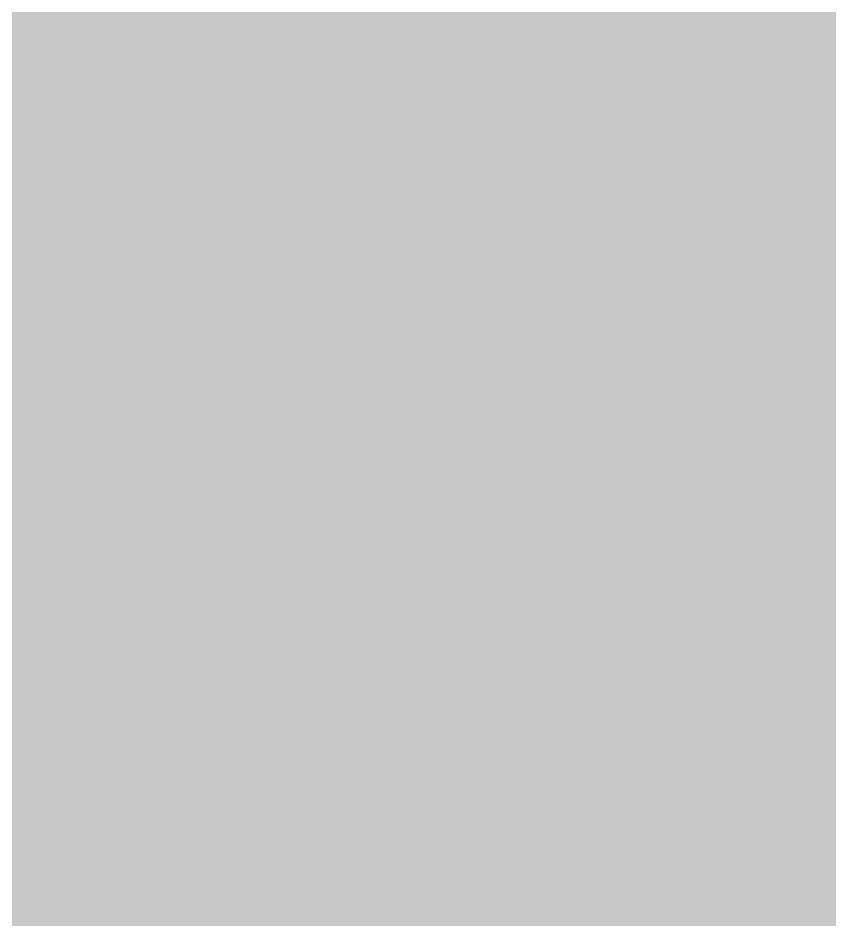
# Model space of a CAD drawing. Header units: metres. Extents: x 286072 to 323604, y 7400965 to 7466400.
# Drawn here: x 286600.055 to 286601.404, y 7466069.362 to 7466070.861 of the extents above; entities that cross this region are included whole.
import ezdxf

# ---------------------------------------------------------------- set-up
doc = ezdxf.new("R2010")
doc.units = ezdxf.units.M
doc.layers.add('ACAD-Trecho Total_BASE ESTAÇÕES_2021.04.13$0$Subestação', color=7, linetype='Continuous', true_color=0xf5f500)
doc.layers.add('XREF-HATCHES E FX DE DOM$0$F-HATCH-RFFSA', color=22, linetype='Continuous')

# ---------------------------------------------------------------- blocks, each defined once
blk = doc.blocks.new('ACAD-Trecho Total_BASE ESTAÇÕES_2021.04.13')
at = {"layer": 'ACAD-Trecho Total_BASE ESTAÇÕES_2021.04.13$0$Subestação', "ltscale": 0.05}
h = blk.add_hatch(dxfattribs=at)
h.set_pattern_fill('ANSI31', color=256)
h.paths.add_polyline_path([(286547.4442, 7466102.8314), (286568.8153, 7466135.4097), (286626.5093, 7466085.5598), (286639.5967, 7466062.4724), (286634.4659, 7466055.3902), (286635.5279, 7466054.5665), (286631.0514, 7466047.6963)])

msp = doc.modelspace()

# ---------------------------------------------------------------- hatches: boundary and pattern name
at = {"layer": 'XREF-HATCHES E FX DE DOM$0$F-HATCH-RFFSA', "transparency": 33554559}
h = msp.add_hatch(color=256, dxfattribs=at)
h.dxf.hatch_style = 1
h.paths.add_polyline_path([(286568.8153, 7466135.4097), (286547.4442, 7466102.8314), (286631.3047, 7466048.0842), (286635.5279, 7466054.5665), (286634.4659, 7466055.3902), (286639.5967, 7466062.4724), (286626.5093, 7466085.5598)])

# ---------------------------------------------------------------- block references
msp.add_blockref('ACAD-Trecho Total_BASE ESTAÇÕES_2021.04.13', (0, 0))

doc.saveas('drawing.dxf')
